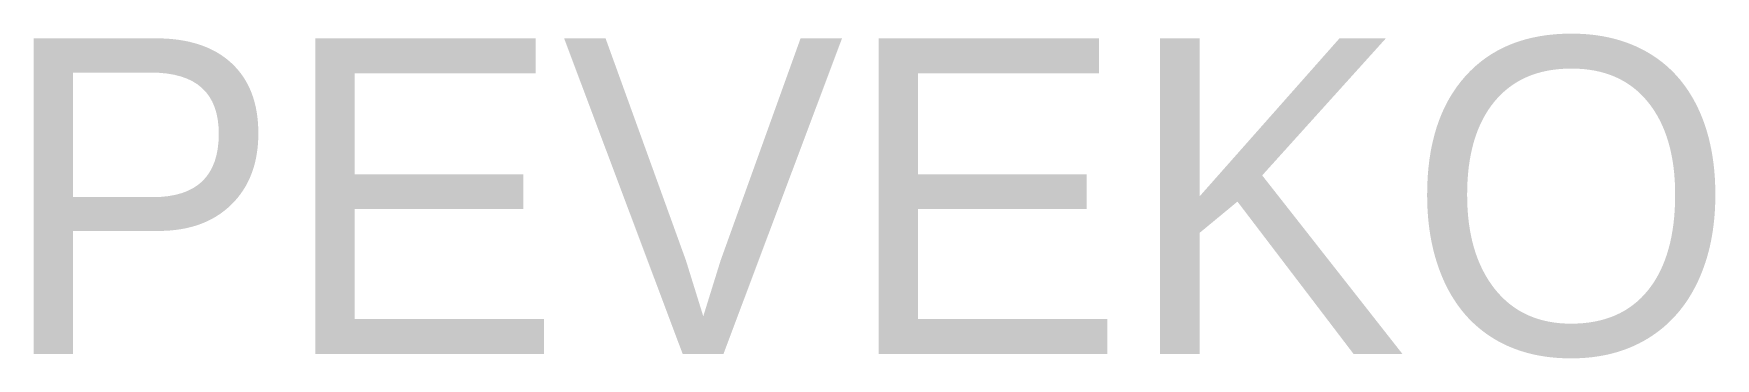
# Model space of a CAD drawing. Header units: metres. Extents: x 5 to 272, y -1 to 51.
import ezdxf

# ---------------------------------------------------------------- set-up
doc = ezdxf.new("R2010")
doc.units = ezdxf.units.M

msp = doc.modelspace()

# ---------------------------------------------------------------- texts
msp.add_text('PEVEKO', height=50).set_placement((0, 0))

doc.saveas('drawing.dxf')
